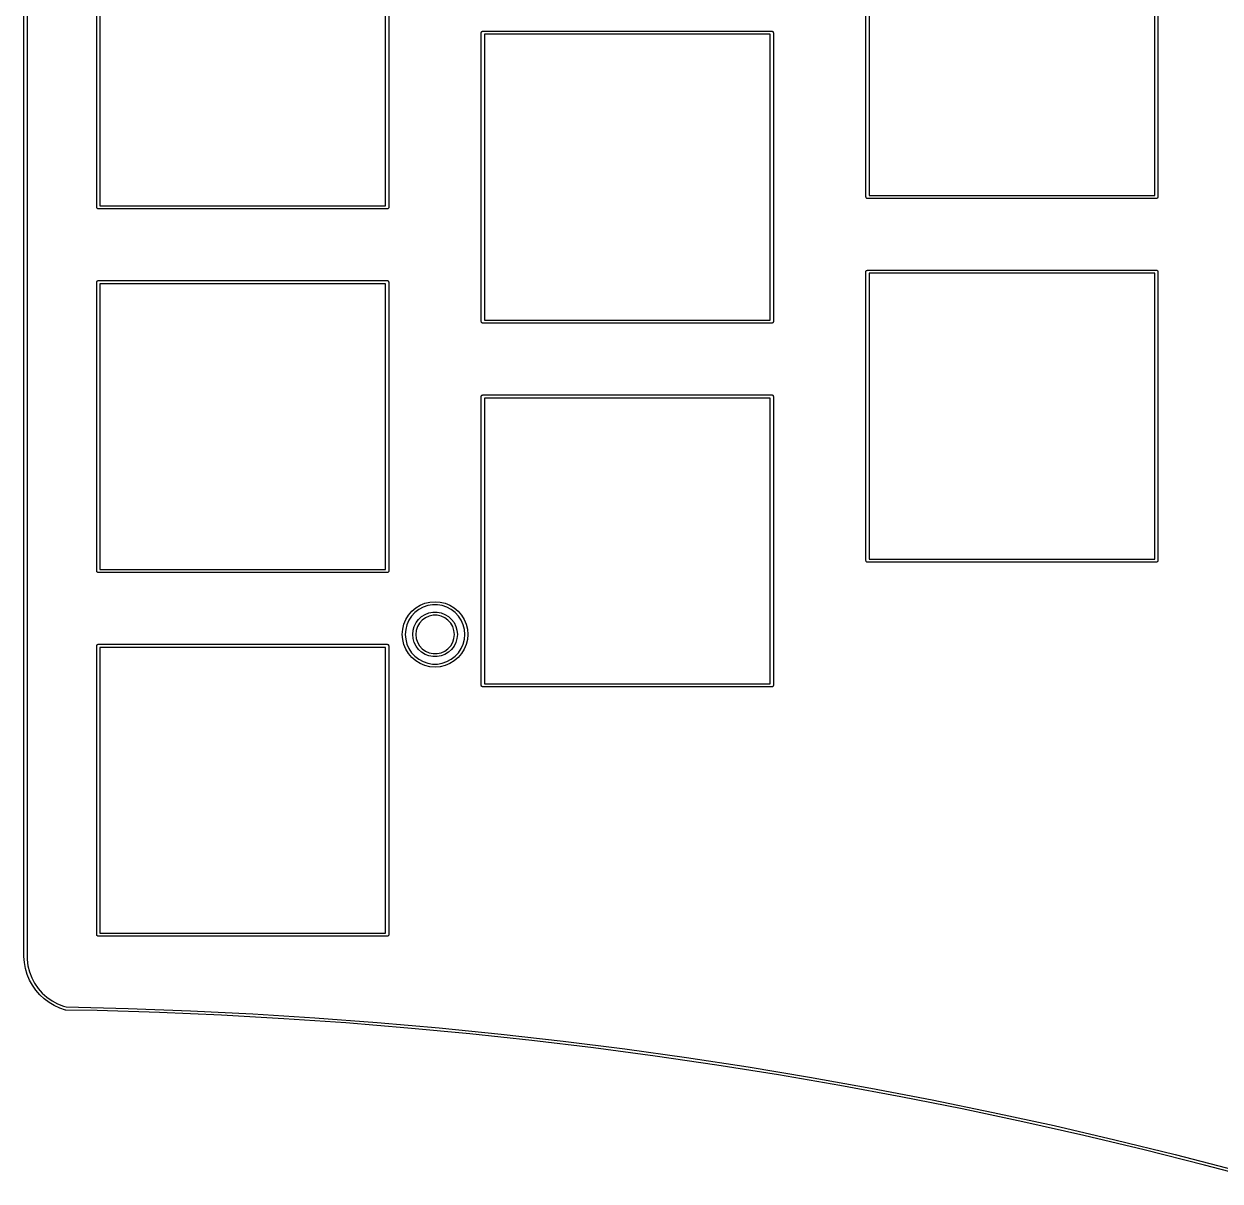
# Model space of a CAD drawing. Extents: x 10 to 410, y -287 to -10.
# Drawn here: x 89.5 to 147, y -118.8 to -63.1 of the extents above; entities that cross this region are included whole.
import ezdxf

# ---------------------------------------------------------------- set-up
doc = ezdxf.new("R2010")
doc.units = 0
doc.layers.add('BLACK', color=7, linetype='CONTINUOUS')

msp = doc.modelspace()

# ---------------------------------------------------------------- linework, layer by layer
at = {"layer": 'BLACK', "linetype": 'CONTINUOUS'}
for p, q in [((89.475, -108), (89.475, -57)), ((89.625, -57), (89.625, -107.99943)), ((92.975, -71.95), (92.975, -58.05)), ((107.025, -58.05), (107.025, -71.95)), ((129.975, -71.45), (129.975, -57.55)), ((130.125, -57.625), (130.125, -71.375)), ((143.875, -71.375), (143.875, -57.625)), ((144.025, -57.55), (144.025, -71.45)), ((93.125, -58.125), (93.125, -71.875)), ((106.875, -71.875), (106.875, -58.125)), ((111.475, -63.55), (111.476717, -63.540258)), ((111.475, -77.45), (111.475, -63.55)), ((111.476139, -63.536976), (111.477805, -63.53409)), ((111.476717, -63.540258), (111.476139, -63.536976)), ((111.477805, -63.53409), (111.479523, -63.524348)), ((111.479523, -63.524348), (111.492048, -63.50942)), ((111.492048, -63.50942), (111.501791, -63.492547)), ((111.501791, -63.492547), (111.508149, -63.490232)), ((111.508149, -63.490232), (111.5125, -63.485048)), ((111.5125, -63.485048), (111.531691, -63.481663)), ((111.531691, -63.481663), (111.55, -63.475)), ((111.55, -63.475), (125.45, -63.475)), ((111.625, -63.625), (111.625, -77.375)), ((125.375, -63.625), (111.625, -63.625)), ((125.375, -77.375), (125.375, -63.625)), ((125.45, -63.475), (125.459741, -63.476717)), ((125.459741, -63.476717), (125.463024, -63.476139)), ((125.463024, -63.476139), (125.465909, -63.477805)), ((125.465909, -63.477805), (125.475652, -63.479523)), ((125.475652, -63.479523), (125.490579, -63.492048)), ((125.490579, -63.492048), (125.507453, -63.501791)), ((125.507453, -63.501791), (125.509767, -63.508149)), ((125.509767, -63.508149), (125.514952, -63.5125)), ((125.514952, -63.5125), (125.518336, -63.531691)), ((125.518336, -63.531691), (125.525, -63.55)), ((125.525, -63.55), (125.525, -77.45)), ((93.125, -71.875), (106.875, -71.875)), ((129.981663, -71.468308), (129.975, -71.45)), ((129.985048, -71.4875), (129.981663, -71.468308)), ((129.990232, -71.49185), (129.985048, -71.4875)), ((129.992547, -71.498209), (129.990232, -71.49185)), ((130.00942, -71.507951), (129.992547, -71.498209)), ((130.024348, -71.520477), (130.00942, -71.507951)), ((130.03409, -71.522194), (130.024348, -71.520477)), ((130.036976, -71.523861), (130.03409, -71.522194)), ((130.040258, -71.523282), (130.036976, -71.523861)), ((130.05, -71.525), (130.040258, -71.523282)), ((143.95, -71.525), (130.05, -71.525)), ((130.125, -71.375), (143.875, -71.375)), ((143.968308, -71.518336), (143.95, -71.525)), ((143.9875, -71.514952), (143.968308, -71.518336)), ((143.99185, -71.509767), (143.9875, -71.514952)), ((143.998209, -71.507453), (143.99185, -71.509767)), ((144.007951, -71.490579), (143.998209, -71.507453)), ((144.020477, -71.475652), (144.007951, -71.490579)), ((144.022194, -71.465909), (144.020477, -71.475652)), ((144.023861, -71.463024), (144.022194, -71.465909)), ((144.025, -71.45), (144.023282, -71.459741)), ((144.023282, -71.459741), (144.023861, -71.463024)), ((92.981663, -71.968308), (92.975, -71.95)), ((92.985048, -71.9875), (92.981663, -71.968308)), ((92.990232, -71.99185), (92.985048, -71.9875)), ((92.992547, -71.998209), (92.990232, -71.99185)), ((93.00942, -72.007951), (92.992547, -71.998209)), ((93.024348, -72.020477), (93.00942, -72.007951)), ((93.03409, -72.022194), (93.024348, -72.020477)), ((93.036976, -72.023861), (93.03409, -72.022194)), ((93.040258, -72.023282), (93.036976, -72.023861)), ((93.05, -72.025), (93.040258, -72.023282)), ((106.95, -72.025), (93.05, -72.025)), ((106.968308, -72.018336), (106.95, -72.025)), ((106.9875, -72.014952), (106.968308, -72.018336)), ((106.99185, -72.009767), (106.9875, -72.014952)), ((106.998209, -72.007453), (106.99185, -72.009767)), ((107.007951, -71.990579), (106.998209, -72.007453)), ((107.020477, -71.975652), (107.007951, -71.990579)), ((107.022194, -71.965909), (107.020477, -71.975652)), ((107.023861, -71.963024), (107.022194, -71.965909)), ((107.025, -71.95), (107.023282, -71.959741)), ((107.023282, -71.959741), (107.023861, -71.963024)), ((129.975, -75.05), (129.976717, -75.040258)), ((129.975, -88.95), (129.975, -75.05)), ((129.976139, -75.036976), (129.977805, -75.03409)), ((129.976717, -75.040258), (129.976139, -75.036976)), ((129.977805, -75.03409), (129.979523, -75.024348)), ((129.979523, -75.024348), (129.992048, -75.00942)), ((129.992048, -75.00942), (130.001791, -74.992547)), ((130.001791, -74.992547), (130.008149, -74.990232)), ((130.008149, -74.990232), (130.0125, -74.985048)), ((130.0125, -74.985048), (130.031691, -74.981663)), ((130.031691, -74.981663), (130.05, -74.975)), ((130.05, -74.975), (143.95, -74.975)), ((130.125, -75.125), (130.125, -88.875)), ((143.875, -75.125), (130.125, -75.125)), ((143.875, -88.875), (143.875, -75.125)), ((143.95, -74.975), (143.959741, -74.976717)), ((143.959741, -74.976717), (143.963024, -74.976139)), ((143.963024, -74.976139), (143.965909, -74.977805)), ((143.965909, -74.977805), (143.975652, -74.979523)), ((143.975652, -74.979523), (143.990579, -74.992048)), ((143.990579, -74.992048), (144.007453, -75.001791)), ((144.007453, -75.001791), (144.009767, -75.008149)), ((144.009767, -75.008149), (144.014952, -75.0125)), ((144.014952, -75.0125), (144.018336, -75.031691)), ((144.018336, -75.031691), (144.025, -75.05)), ((144.025, -75.05), (144.025, -88.95)), ((92.975, -75.55), (92.976717, -75.540258)), ((92.975, -89.45), (92.975, -75.55)), ((92.976139, -75.536976), (92.977805, -75.53409)), ((92.976717, -75.540258), (92.976139, -75.536976)), ((92.977805, -75.53409), (92.979523, -75.524348)), ((92.979523, -75.524348), (92.992048, -75.50942)), ((92.992048, -75.50942), (93.001791, -75.492547)), ((93.001791, -75.492547), (93.008149, -75.490232)), ((93.008149, -75.490232), (93.0125, -75.485048)), ((93.0125, -75.485048), (93.031691, -75.481663)), ((93.031691, -75.481663), (93.05, -75.475)), ((93.05, -75.475), (106.95, -75.475)), ((93.125, -75.625), (93.125, -89.375)), ((106.875, -75.625), (93.125, -75.625)), ((106.875, -89.375), (106.875, -75.625)), ((106.95, -75.475), (106.959741, -75.476717)), ((106.959741, -75.476717), (106.963024, -75.476139)), ((106.963024, -75.476139), (106.965909, -75.477805)), ((106.965909, -75.477805), (106.975652, -75.479523)), ((106.975652, -75.479523), (106.990579, -75.492048)), ((106.990579, -75.492048), (107.007453, -75.501791)), ((107.007453, -75.501791), (107.009767, -75.508149)), ((107.009767, -75.508149), (107.014952, -75.5125)), ((107.014952, -75.5125), (107.018336, -75.531691)), ((107.018336, -75.531691), (107.025, -75.55)), ((107.025, -75.55), (107.025, -89.45)), ((111.481663, -77.468308), (111.475, -77.45)), ((111.485048, -77.4875), (111.481663, -77.468308)), ((111.490232, -77.49185), (111.485048, -77.4875)), ((111.492547, -77.498209), (111.490232, -77.49185)), ((111.50942, -77.507951), (111.492547, -77.498209)), ((111.524348, -77.520477), (111.50942, -77.507951)), ((111.53409, -77.522194), (111.524348, -77.520477)), ((111.536976, -77.523861), (111.53409, -77.522194)), ((111.540258, -77.523282), (111.536976, -77.523861)), ((111.55, -77.525), (111.540258, -77.523282)), ((125.45, -77.525), (111.55, -77.525)), ((111.625, -77.375), (125.375, -77.375)), ((125.468308, -77.518336), (125.45, -77.525)), ((125.4875, -77.514952), (125.468308, -77.518336)), ((125.49185, -77.509767), (125.4875, -77.514952)), ((125.498209, -77.507453), (125.49185, -77.509767)), ((125.507951, -77.490579), (125.498209, -77.507453)), ((125.520477, -77.475652), (125.507951, -77.490579)), ((125.522194, -77.465909), (125.520477, -77.475652)), ((125.523861, -77.463024), (125.522194, -77.465909)), ((125.525, -77.45), (125.523282, -77.459741)), ((125.523282, -77.459741), (125.523861, -77.463024)), ((111.475, -81.05), (111.476717, -81.040258)), ((111.475, -94.95), (111.475, -81.05)), ((111.476139, -81.036976), (111.477805, -81.03409)), ((111.476717, -81.040258), (111.476139, -81.036976)), ((111.477805, -81.03409), (111.479523, -81.024348)), ((111.479523, -81.024348), (111.492048, -81.00942)), ((111.492048, -81.00942), (111.501791, -80.992547)), ((111.501791, -80.992547), (111.508149, -80.990232)), ((111.508149, -80.990232), (111.5125, -80.985048)), ((111.5125, -80.985048), (111.531691, -80.981663)), ((111.531691, -80.981663), (111.55, -80.975)), ((111.55, -80.975), (125.45, -80.975)), ((111.625, -81.125), (111.625, -94.875)), ((125.375, -81.125), (111.625, -81.125)), ((125.375, -94.875), (125.375, -81.125)), ((125.45, -80.975), (125.459741, -80.976717)), ((125.459741, -80.976717), (125.463024, -80.976139)), ((125.463024, -80.976139), (125.465909, -80.977805)), ((125.465909, -80.977805), (125.475652, -80.979523)), ((125.475652, -80.979523), (125.490579, -80.992048)), ((125.490579, -80.992048), (125.507453, -81.001791)), ((125.507453, -81.001791), (125.509767, -81.008149)), ((125.509767, -81.008149), (125.514952, -81.0125)), ((125.514952, -81.0125), (125.518336, -81.031691)), ((125.518336, -81.031691), (125.525, -81.05)), ((125.525, -81.05), (125.525, -94.95)), ((129.981663, -88.968308), (129.975, -88.95)), ((129.985048, -88.9875), (129.981663, -88.968308)), ((129.990232, -88.99185), (129.985048, -88.9875)), ((129.992547, -88.998209), (129.990232, -88.99185)), ((130.00942, -89.007951), (129.992547, -88.998209)), ((130.024348, -89.020477), (130.00942, -89.007951)), ((130.03409, -89.022194), (130.024348, -89.020477)), ((130.036976, -89.023861), (130.03409, -89.022194)), ((130.040258, -89.023282), (130.036976, -89.023861)), ((130.05, -89.025), (130.040258, -89.023282)), ((143.95, -89.025), (130.05, -89.025)), ((130.125, -88.875), (143.875, -88.875)), ((143.968308, -89.018336), (143.95, -89.025)), ((143.9875, -89.014952), (143.968308, -89.018336)), ((143.99185, -89.009767), (143.9875, -89.014952)), ((143.998209, -89.007453), (143.99185, -89.009767)), ((144.007951, -88.990579), (143.998209, -89.007453)), ((144.020477, -88.975652), (144.007951, -88.990579)), ((144.022194, -88.965909), (144.020477, -88.975652)), ((144.023861, -88.963024), (144.022194, -88.965909)), ((144.025, -88.95), (144.023282, -88.959741)), ((144.023282, -88.959741), (144.023861, -88.963024)), ((92.981663, -89.468308), (92.975, -89.45)), ((92.985048, -89.4875), (92.981663, -89.468308)), ((92.990232, -89.49185), (92.985048, -89.4875)), ((92.992547, -89.498209), (92.990232, -89.49185)), ((93.00942, -89.507951), (92.992547, -89.498209)), ((93.024348, -89.520477), (93.00942, -89.507951)), ((93.03409, -89.522194), (93.024348, -89.520477)), ((93.036976, -89.523861), (93.03409, -89.522194)), ((93.040258, -89.523282), (93.036976, -89.523861)), ((93.05, -89.525), (93.040258, -89.523282)), ((106.95, -89.525), (93.05, -89.525)), ((93.125, -89.375), (106.875, -89.375)), ((106.968308, -89.518336), (106.95, -89.525)), ((106.9875, -89.514952), (106.968308, -89.518336)), ((106.99185, -89.509767), (106.9875, -89.514952)), ((106.998209, -89.507453), (106.99185, -89.509767)), ((107.007951, -89.490579), (106.998209, -89.507453)), ((107.020477, -89.475652), (107.007951, -89.490579)), ((107.022194, -89.465909), (107.020477, -89.475652)), ((107.023861, -89.463024), (107.022194, -89.465909)), ((107.025, -89.45), (107.023282, -89.459741)), ((107.023282, -89.459741), (107.023861, -89.463024)), ((107.975798, -91.574238), (108.136307, -91.386307)), ((108.281566, -91.448), (108.121621, -91.621747)), ((108.136307, -91.386307), (108.324238, -91.225798)), ((108.467928, -91.302949), (108.281566, -91.448)), ((108.324238, -91.225798), (108.534965, -91.096665)), ((108.675622, -91.19055), (108.467928, -91.302949)), ((108.534965, -91.096665), (108.763298, -91.002086)), ((108.898984, -91.11387), (108.675622, -91.19055)), ((108.763298, -91.002086), (109.003616, -90.944391)), ((108.770831, -91.537699), (108.955812, -91.466037)), ((109.131921, -91.075), (108.898984, -91.11387)), ((108.955812, -91.466037), (109.150812, -91.429586)), ((109.003616, -90.944391), (109.25, -90.925)), ((109.368079, -91.075), (109.131921, -91.075)), ((109.150812, -91.429586), (109.349188, -91.429586)), ((109.25, -90.925), (109.496384, -90.944391)), ((109.349188, -91.429586), (109.544188, -91.466037)), ((109.601016, -91.11387), (109.368079, -91.075)), ((109.496384, -90.944391), (109.736702, -91.002086)), ((109.544188, -91.466037), (109.729169, -91.537699)), ((109.824378, -91.19055), (109.601016, -91.11387)), ((109.736702, -91.002086), (109.965035, -91.096665)), ((110.032072, -91.302949), (109.824378, -91.19055)), ((109.965035, -91.096665), (110.175762, -91.225798)), ((110.218434, -91.448), (110.032072, -91.302949)), ((110.175762, -91.225798), (110.363693, -91.386307)), ((110.378379, -91.621747), (110.218434, -91.448)), ((110.363693, -91.386307), (110.524202, -91.574238)), ((107.694391, -92.253616), (107.752086, -92.013298)), ((107.752086, -92.013298), (107.846665, -91.784965)), ((107.897591, -92.035717), (107.839618, -92.264649)), ((107.846665, -91.784965), (107.975798, -91.574238)), ((107.992455, -91.81945), (107.897591, -92.035717)), ((108.121621, -91.621747), (107.992455, -91.81945)), ((108.247592, -92.111665), (108.336017, -91.934085)), ((108.336017, -91.934085), (108.455565, -91.775777)), ((108.497537, -91.953304), (108.400316, -92.121696)), ((108.455565, -91.775777), (108.602168, -91.642131)), ((108.627645, -91.808805), (108.497537, -91.953304)), ((108.602168, -91.642131), (108.770831, -91.537699)), ((108.784953, -91.694514), (108.627645, -91.808805)), ((108.962585, -91.615427), (108.784953, -91.694514)), ((109.152779, -91.575), (108.962585, -91.615427)), ((109.347221, -91.575), (109.152779, -91.575)), ((109.537415, -91.615427), (109.347221, -91.575)), ((109.715048, -91.694514), (109.537415, -91.615427)), ((109.872355, -91.808805), (109.715048, -91.694514)), ((109.729169, -91.537699), (109.897832, -91.642131)), ((110.002463, -91.953304), (109.872355, -91.808805)), ((109.897832, -91.642131), (110.044435, -91.775777)), ((110.099684, -92.121696), (110.002463, -91.953304)), ((110.044435, -91.775777), (110.163983, -91.934085)), ((110.163983, -91.934085), (110.252408, -92.111665)), ((110.507545, -91.81945), (110.378379, -91.621747)), ((110.602409, -92.035717), (110.507545, -91.81945)), ((110.524202, -91.574238), (110.653335, -91.784965)), ((110.660382, -92.264649), (110.602409, -92.035717)), ((110.653335, -91.784965), (110.747914, -92.013298)), ((110.747914, -92.013298), (110.805609, -92.253616)), ((107.675, -92.5), (107.694391, -92.253616)), ((107.694391, -92.746384), (107.675, -92.5)), ((107.839618, -92.264649), (107.820116, -92.5)), ((107.820116, -92.5), (107.839618, -92.735351)), ((108.175, -92.5), (108.193304, -92.302469)), ((108.193304, -92.697531), (108.175, -92.5)), ((108.193304, -92.302469), (108.247592, -92.111665)), ((108.34023, -92.306622), (108.319905, -92.5)), ((108.319905, -92.5), (108.34023, -92.693378)), ((108.400316, -92.121696), (108.34023, -92.306622)), ((110.15977, -92.306622), (110.099684, -92.121696)), ((110.180095, -92.5), (110.15977, -92.306622)), ((110.15977, -92.693378), (110.180095, -92.5)), ((110.252408, -92.111665), (110.306696, -92.302469)), ((110.306696, -92.302469), (110.325, -92.5)), ((110.325, -92.5), (110.306696, -92.697531)), ((110.679884, -92.5), (110.660382, -92.264649)), ((110.660382, -92.735351), (110.679884, -92.5)), ((110.805609, -92.253616), (110.825, -92.5)), ((110.825, -92.5), (110.805609, -92.746384)), ((92.975, -93.05), (92.976717, -93.040258)), ((92.975, -106.95), (92.975, -93.05)), ((92.976139, -93.036976), (92.977805, -93.03409)), ((92.976717, -93.040258), (92.976139, -93.036976)), ((92.977805, -93.03409), (92.979523, -93.024348)), ((92.979523, -93.024348), (92.992048, -93.00942)), ((92.992048, -93.00942), (93.001791, -92.992547)), ((93.001791, -92.992547), (93.008149, -92.990232)), ((93.008149, -92.990232), (93.0125, -92.985048)), ((93.0125, -92.985048), (93.031691, -92.981663)), ((93.031691, -92.981663), (93.05, -92.975)), ((93.05, -92.975), (106.95, -92.975)), ((93.125, -93.125), (93.125, -106.875)), ((106.875, -93.125), (93.125, -93.125)), ((106.875, -106.875), (106.875, -93.125)), ((106.95, -92.975), (106.959741, -92.976717)), ((106.959741, -92.976717), (106.963024, -92.976139)), ((106.963024, -92.976139), (106.965909, -92.977805)), ((106.965909, -92.977805), (106.975652, -92.979523)), ((106.975652, -92.979523), (106.990579, -92.992048)), ((106.990579, -92.992048), (107.007453, -93.001791)), ((107.007453, -93.001791), (107.009767, -93.008149)), ((107.009767, -93.008149), (107.014952, -93.0125)), ((107.014952, -93.0125), (107.018336, -93.031691)), ((107.018336, -93.031691), (107.025, -93.05)), ((107.025, -93.05), (107.025, -106.95)), ((107.752086, -92.986702), (107.694391, -92.746384)), ((107.846665, -93.215035), (107.752086, -92.986702)), ((107.839618, -92.735351), (107.897591, -92.964283)), ((107.897591, -92.964283), (107.992455, -93.18055)), ((107.992455, -93.18055), (108.121621, -93.378253)), ((108.247592, -92.888335), (108.193304, -92.697531)), ((108.336017, -93.065915), (108.247592, -92.888335)), ((108.455565, -93.224223), (108.336017, -93.065915)), ((108.34023, -92.693378), (108.400316, -92.878304)), ((108.400316, -92.878304), (108.497537, -93.046696)), ((108.497537, -93.046696), (108.627645, -93.191195)), ((108.627645, -93.191195), (108.784952, -93.305486)), ((109.715048, -93.305486), (109.872355, -93.191195)), ((109.872355, -93.191195), (110.002463, -93.046696)), ((110.002463, -93.046696), (110.099684, -92.878304)), ((110.163983, -93.065915), (110.044435, -93.224223)), ((110.099684, -92.878304), (110.15977, -92.693378)), ((110.252408, -92.888335), (110.163983, -93.065915)), ((110.306696, -92.697531), (110.252408, -92.888335)), ((110.378379, -93.378253), (110.507545, -93.18055)), ((110.507545, -93.18055), (110.602409, -92.964283)), ((110.602409, -92.964283), (110.660382, -92.735351)), ((110.747914, -92.986702), (110.653335, -93.215035)), ((110.805609, -92.746384), (110.747914, -92.986702)), ((107.975798, -93.425762), (107.846665, -93.215035)), ((108.136307, -93.613693), (107.975798, -93.425762)), ((108.121621, -93.378253), (108.281566, -93.552)), ((108.324238, -93.774202), (108.136307, -93.613693)), ((108.281566, -93.552), (108.467928, -93.697051)), ((108.534965, -93.903335), (108.324238, -93.774202)), ((108.602168, -93.357869), (108.455565, -93.224223)), ((108.467928, -93.697051), (108.675622, -93.80945)), ((108.770831, -93.462301), (108.602168, -93.357869)), ((108.955812, -93.533963), (108.770831, -93.462301)), ((108.784952, -93.305486), (108.962585, -93.384573)), ((109.150812, -93.570414), (108.955812, -93.533963)), ((108.962585, -93.384573), (109.152779, -93.425)), ((109.349188, -93.570414), (109.150812, -93.570414)), ((109.152779, -93.425), (109.347221, -93.425)), ((109.347221, -93.425), (109.537415, -93.384573)), ((109.544188, -93.533963), (109.349188, -93.570414)), ((109.537415, -93.384573), (109.715048, -93.305486)), ((109.729169, -93.462301), (109.544188, -93.533963)), ((109.897832, -93.357869), (109.729169, -93.462301)), ((109.824378, -93.80945), (110.032072, -93.697051)), ((110.044435, -93.224223), (109.897832, -93.357869)), ((110.175762, -93.774202), (109.965035, -93.903335)), ((110.032072, -93.697051), (110.218434, -93.552)), ((110.363693, -93.613693), (110.175762, -93.774202)), ((110.218434, -93.552), (110.378379, -93.378253)), ((110.524202, -93.425762), (110.363693, -93.613693)), ((110.653335, -93.215035), (110.524202, -93.425762)), ((108.763298, -93.997914), (108.534965, -93.903335)), ((108.675622, -93.80945), (108.898984, -93.88613)), ((109.003616, -94.055609), (108.763298, -93.997914)), ((108.898984, -93.88613), (109.131921, -93.925)), ((109.25, -94.075), (109.003616, -94.055609)), ((109.131921, -93.925), (109.368079, -93.925)), ((109.496384, -94.055609), (109.25, -94.075)), ((109.368079, -93.925), (109.601016, -93.88613)), ((109.736702, -93.997914), (109.496384, -94.055609)), ((109.601016, -93.88613), (109.824378, -93.80945)), ((109.965035, -93.903335), (109.736702, -93.997914)), ((111.625, -94.875), (125.375, -94.875)), ((111.481663, -94.968308), (111.475, -94.95)), ((111.485048, -94.9875), (111.481663, -94.968308)), ((111.490232, -94.99185), (111.485048, -94.9875)), ((111.492547, -94.998209), (111.490232, -94.99185)), ((111.50942, -95.007951), (111.492547, -94.998209)), ((111.524348, -95.020477), (111.50942, -95.007951)), ((111.53409, -95.022194), (111.524348, -95.020477)), ((111.536976, -95.023861), (111.53409, -95.022194)), ((111.540258, -95.023282), (111.536976, -95.023861)), ((111.55, -95.025), (111.540258, -95.023282)), ((125.45, -95.025), (111.55, -95.025)), ((125.468308, -95.018336), (125.45, -95.025)), ((125.4875, -95.014952), (125.468308, -95.018336)), ((125.49185, -95.009767), (125.4875, -95.014952)), ((125.498209, -95.007453), (125.49185, -95.009767)), ((125.507951, -94.990579), (125.498209, -95.007453)), ((125.520477, -94.975652), (125.507951, -94.990579)), ((125.522194, -94.965909), (125.520477, -94.975652)), ((125.523861, -94.963024), (125.522194, -94.965909)), ((125.525, -94.95), (125.523282, -94.959741)), ((125.523282, -94.959741), (125.523861, -94.963024)), ((92.981663, -106.968308), (92.975, -106.95)), ((92.985048, -106.9875), (92.981663, -106.968308)), ((92.990232, -106.99185), (92.985048, -106.9875)), ((92.992547, -106.998209), (92.990232, -106.99185)), ((93.00942, -107.007951), (92.992547, -106.998209)), ((93.024348, -107.020477), (93.00942, -107.007951)), ((93.125, -106.875), (106.875, -106.875)), ((106.968308, -107.018336), (106.95, -107.025)), ((106.9875, -107.014952), (106.968308, -107.018336)), ((106.99185, -107.009767), (106.9875, -107.014952)), ((106.998209, -107.007453), (106.99185, -107.009767)), ((107.007951, -106.990579), (106.998209, -107.007453)), ((107.020477, -106.975652), (107.007951, -106.990579)), ((107.022194, -106.965909), (107.020477, -106.975652)), ((107.023861, -106.963024), (107.022194, -106.965909)), ((107.025, -106.95), (107.023282, -106.959741)), ((107.023282, -106.959741), (107.023861, -106.963024)), ((93.03409, -107.022194), (93.024348, -107.020477)), ((93.036976, -107.023861), (93.03409, -107.022194)), ((93.040258, -107.023282), (93.036976, -107.023861)), ((93.05, -107.025), (93.040258, -107.023282)), ((106.95, -107.025), (93.05, -107.025)), ((89.475199, -108.000547), (89.475, -108)), ((89.475009, -108.001166), (89.475199, -108.000547)), ((89.495241, -108.29199), (89.475009, -108.001166)), ((89.625, -107.99943), (89.627259, -108.149265)), ((89.627259, -108.149265), (89.667209, -108.447497)), ((89.54665, -108.578948), (89.495241, -108.29199)), ((89.628637, -108.858708), (89.54665, -108.578948)), ((89.667209, -108.447497), (89.741879, -108.738981)), ((89.741879, -108.738981), (89.850236, -109.019689)), ((89.740252, -109.128021), (89.628637, -108.858708)), ((89.880198, -109.383761), (89.740252, -109.128021)), ((89.850236, -109.019689), (89.990784, -109.285743)), ((89.990784, -109.285743), (90.161581, -109.533467)), ((90.046851, -109.622957), (89.880198, -109.383761)), ((90.238273, -109.842831), (90.046851, -109.622957)), ((90.161581, -109.533467), (90.360266, -109.759438)), ((90.452244, -110.040832), (90.238273, -109.842831)), ((90.360266, -109.759438), (90.584094, -109.960533)), ((90.686279, -110.214658), (90.452244, -110.040832)), ((90.584094, -109.960533), (90.829974, -110.133974)), ((90.937658, -110.362292), (90.686279, -110.214658)), ((90.829974, -110.133974), (91.094506, -110.277365)), ((91.203465, -110.48202), (90.937658, -110.362292)), ((91.094506, -110.277365), (91.374037, -110.388724)), ((91.374037, -110.388724), (91.510741, -110.425239)), ((91.510741, -110.425239), (94.497126, -110.497678)), ((91.480611, -110.57245), (91.203465, -110.48202)), ((91.48988, -110.571961), (91.480611, -110.57245)), ((91.498658, -110.574988), (91.48988, -110.571961)), ((92.995828, -110.601778), (91.498658, -110.574988)), ((95.989245, -110.693423), (92.995828, -110.601778)), ((94.497126, -110.497678), (97.491745, -110.608412)), ((98.981255, -110.823105), (95.989245, -110.693423)), ((97.491745, -110.608412), (100.484715, -110.757196)), ((101.971376, -110.990802), (98.981255, -110.823105)), ((100.484715, -110.757196), (103.475551, -110.944006)), ((104.959124, -111.196488), (101.971376, -110.990802)), ((103.475551, -110.944006), (106.463773, -111.168813)), ((107.944016, -111.44013), (104.959124, -111.196488)), ((106.463773, -111.168813), (109.448895, -111.43158)), ((110.925571, -111.721687), (107.944016, -111.44013)), ((109.448895, -111.43158), (112.430437, -111.732264)), ((113.903307, -112.041115), (110.925571, -111.721687)), ((112.430437, -111.732264), (115.407917, -112.070816)), ((116.876742, -112.398362), (113.903307, -112.041115)), ((115.407917, -112.070816), (118.380853, -112.447183)), ((119.845397, -112.79337), (116.876742, -112.398362)), ((118.380853, -112.447183), (121.348766, -112.861303)), ((122.808792, -113.226075), (119.845397, -112.79337)), ((121.348766, -112.861303), (124.311176, -113.31311)), ((125.766448, -113.696408), (122.808792, -113.226075)), ((124.311176, -113.31311), (127.267605, -113.80253)), ((128.717888, -114.204293), (125.766448, -113.696408)), ((127.267605, -113.80253), (130.217575, -114.329485)), ((131.662635, -114.749647), (128.717888, -114.204293)), ((130.217575, -114.329485), (133.16061, -114.893889)), ((134.600213, -115.332382), (131.662635, -114.749647)), ((133.16061, -114.893889), (136.096233, -115.495651)), ((137.530147, -115.952405), (134.600213, -115.332382)), ((136.096233, -115.495651), (139.023972, -116.134674)), ((140.451965, -116.609615), (137.530147, -115.952405)), ((139.023972, -116.134674), (141.943352, -116.810854)), ((143.365194, -117.303906), (140.451965, -116.609615)), ((141.943352, -116.810854), (144.853903, -117.524083)), ((146.269364, -118.035166), (143.365194, -117.303906)), ((144.853903, -117.524083), (147.755155, -118.274245)), ((149.164005, -118.803276), (146.269364, -118.035166))]:
    msp.add_line(p, q, dxfattribs=at)

doc.saveas('drawing.dxf')
